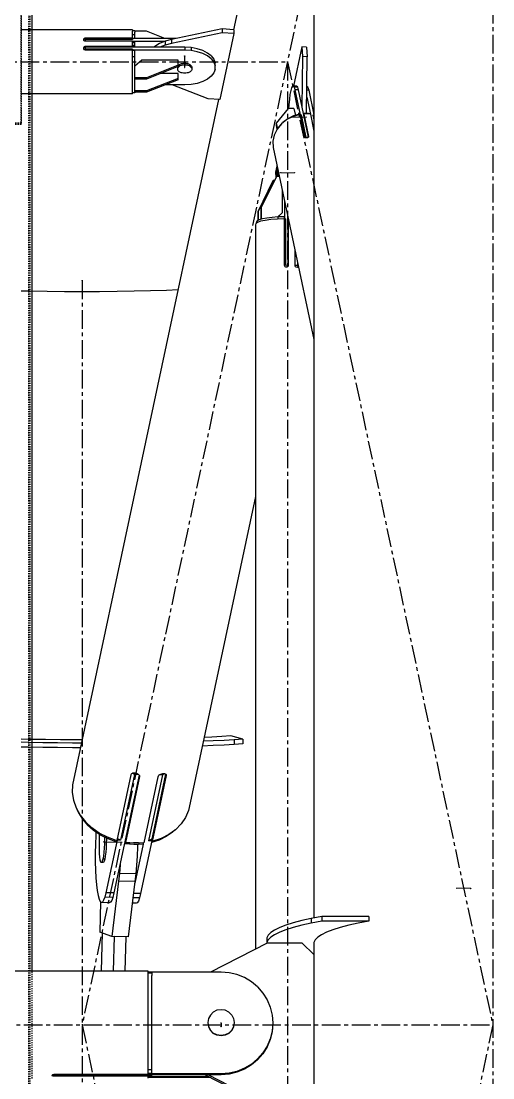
# Model space of a CAD drawing. Header units: millimetres. Extents: x 5143 to 30813, y 232 to 21408.
# Drawn here: x 12169 to 12370, y 16537.7 to 16987.6 of the extents above; entities that cross this region are included whole.
import ezdxf

# ---------------------------------------------------------------- set-up
doc = ezdxf.new("R2010")
doc.units = ezdxf.units.MM
doc.header["$LTSCALE"] = 0.25
for name, pattern in [('CENTER', [50.8, 31.75, -6.35, 6.35, -6.35]), ('XKITLINE00', [0]), ('XKITLINE02', [4, 2, -2])]:
    doc.linetypes.add(name, pattern=pattern)

msp = doc.modelspace()

# ---------------------------------------------------------------- linework, layer by layer
at = {"color": 8, "linetype": 'CENTER'}
for p, q in [((12370, 17654.86), (12370, 16010.75)), ((12370, 17380.27), (12195, 16560.27)), ((11927.5, 16970.27), (12282.5, 16970.27)), ((12238.7, 16967.8), (12238.7, 16972.75)), ((12282.5, 16970.27), (12282.5, 16150.27)), ((12282.5, 16970.27), (12370, 16560.27)), ((12284.53, 16946.86), (12290.48, 16946.73)), ((12279.52, 16923.15), (12285.47, 16923.02)), ((12195, 16877.2), (12195, 15209.12)), ((12204.15, 16638.16), (12219.02, 16637.83)), ((12360.58, 16618.29), (12354.63, 16618.42)), ((11840, 16560.28), (12370, 16560.27)), ((12195, 16560.27), (12370, 15740.27)), ((12254.2, 16561.06), (12254.2, 16559.49)), ((12370, 16560.27), (12282.5, 16150.27))]:
    msp.add_line(p, q, dxfattribs=at)
at = {"color": 8, "linetype": 'XKITLINE00'}
for p, q in [((12293.8, 17175.69), (12293.8, 16605.74)), ((12292.26, 17137.41), (12259.5, 16983.91)), ((12216.4, 16983.89), (12168.99, 16983.89)), ((12216.4, 16983.89), (12216.4, 16983.33)), ((12217.4, 16983.47), (12216.4, 16983.47)), ((12216.4, 16980.15), (12216.4, 16983.33)), ((12217.4, 16983.47), (12217.4, 16983.43)), ((12217.4, 16983.43), (12217.4, 16982.84)), ((12222.4, 16983.28), (12217.4, 16983.28)), ((12217.4, 16980.15), (12217.4, 16982.84)), ((12230.28, 16980.15), (12222.4, 16983.28)), ((12254.72, 16984.23), (12233.08, 16979.74)), ((12254.72, 16982.58), (12233.08, 16978.09)), ((12254.72, 16984.23), (12254.72, 16982.58)), ((12259.68, 16983.89), (12254.72, 16984.23)), ((12259.68, 16982.24), (12254.72, 16982.58)), ((12259.68, 16983.89), (12259.68, 16982.24)), ((12195.59, 16979.9), (12195.55, 16979.7)), ((12195.55, 16979.7), (12195.59, 16979.5)), ((12195.71, 16980.08), (12195.59, 16979.9)), ((12195.71, 16979.74), (12195.59, 16979.56)), ((12195.59, 16979.5), (12195.71, 16979.32)), ((12195.88, 16980.21), (12195.71, 16980.08)), ((12195.86, 16979.86), (12195.71, 16979.74)), ((12195.9, 16979.17), (12195.71, 16979.32)), ((12195.9, 16979.88), (12195.86, 16979.86)), ((12196.13, 16980.3), (12195.9, 16980.22)), ((12196.13, 16979.95), (12195.9, 16979.88)), ((12196.13, 16979.08), (12195.9, 16979.17)), ((12196.4, 16980.34), (12196.13, 16980.3)), ((12196.4, 16979.98), (12196.13, 16979.95)), ((12196.4, 16979.05), (12196.13, 16979.08)), ((12196.4, 16980.34), (12196.4, 16980)), ((12216.4, 16980.34), (12196.4, 16980.34)), ((12216.4, 16980), (12196.4, 16980)), ((12196.4, 16979.05), (12196.4, 16980)), ((12216.4, 16979.78), (12196.4, 16979.78)), ((12216.4, 16979.05), (12196.4, 16979.05)), ((12217.4, 16981.71), (12216.4, 16981.71)), ((12216.4, 16980.15), (12216.4, 16979.78)), ((12235.04, 16980.15), (12216.4, 16980.15)), ((12216.4, 16976.44), (12216.4, 16979.05)), ((12230.12, 16978.91), (12216.4, 16978.91)), ((12217.4, 16978.87), (12216.4, 16978.87)), ((12217.4, 16978.33), (12216.4, 16978.33)), ((12217.4, 16977.76), (12217.4, 16978.87)), ((12227.97, 16978.03), (12225.91, 16976.81)), ((12230.38, 16979.02), (12227.97, 16978.03)), ((12233.08, 16979.74), (12230.38, 16979.02)), ((12230.38, 16979.02), (12230.38, 16977.37)), ((12233.08, 16978.09), (12230.38, 16977.37)), ((12233.08, 16979.74), (12233.08, 16978.09)), ((12259.68, 16982.24), (12253.7, 16954.21)), ((12195.59, 16976.22), (12195.55, 16975.98)), ((12195.55, 16975.98), (12195.59, 16975.75)), ((12195.59, 16975.88), (12195.58, 16975.82)), ((12195.71, 16976.43), (12195.59, 16976.22)), ((12195.71, 16976.09), (12195.59, 16975.88)), ((12195.59, 16975.75), (12195.71, 16975.54)), ((12195.9, 16976.6), (12195.71, 16976.43)), ((12195.9, 16976.26), (12195.71, 16976.09)), ((12195.9, 16975.37), (12195.71, 16975.54)), ((12196.13, 16976.7), (12195.9, 16976.6)), ((12196.13, 16976.36), (12195.9, 16976.26)), ((12196.13, 16975.28), (12195.9, 16975.37)), ((12196.4, 16976.74), (12196.13, 16976.7)), ((12196.13, 16976.7), (12196.13, 16976.36)), ((12196.4, 16976.4), (12196.13, 16976.36)), ((12196.4, 16975.22), (12196.13, 16975.28)), ((12196.4, 16976.74), (12196.4, 16976.44)), ((12216.4, 16976.74), (12196.4, 16976.74)), ((12196.4, 16975.22), (12196.4, 16976.44)), ((12238.7, 16976.44), (12196.4, 16976.44)), ((12216.4, 16975.57), (12196.4, 16975.57)), ((12216.4, 16975.22), (12196.4, 16975.22)), ((12217.4, 16977.17), (12216.4, 16977.17)), ((12217.4, 16976.56), (12216.4, 16976.56)), ((12216.4, 16976.56), (12216.4, 16976.44)), ((12216.4, 16975.57), (12216.4, 16975.22)), ((12216.4, 16956.66), (12216.4, 16975.22)), ((12238.7, 16975.2), (12216.4, 16975.2)), ((12217.4, 16974.99), (12216.4, 16974.99)), ((12217.4, 16976.44), (12217.4, 16977.76)), ((12217.4, 16969.66), (12217.4, 16974.99)), ((12225.91, 16976.81), (12225.48, 16976.44)), ((12230.38, 16977.37), (12228.1, 16976.44)), ((12238.7, 16976.44), (12238.7, 16975.2)), ((12241.42, 16976.27), (12238.7, 16976.44)), ((12241.42, 16975.04), (12238.7, 16975.2)), ((12241.42, 16976.27), (12241.42, 16975.04)), ((12244.02, 16975.8), (12241.42, 16976.27)), ((12244.02, 16974.56), (12241.42, 16975.04)), ((12246.4, 16975.02), (12244.02, 16975.8)), ((12246.4, 16973.79), (12244.02, 16974.56)), ((12248.43, 16973.99), (12246.4, 16975.02)), ((12248.43, 16972.75), (12246.4, 16973.79)), ((12250.04, 16972.74), (12248.43, 16973.99)), ((12288.66, 16976.58), (12285.14, 16959.91)), ((12290.64, 16976.54), (12288.66, 16976.58)), ((12288.66, 16976.58), (12288.93, 16972.44)), ((12290.64, 16976.54), (12290.91, 16972.4)), ((12217.4, 16972.37), (12216.4, 16972.37)), ((12220.4, 16970.91), (12217.4, 16968.43)), ((12217.4, 16963.49), (12217.4, 16969.66)), ((12235.9, 16970.91), (12220.4, 16970.91)), ((12235.9, 16968.84), (12222.4, 16963.48)), ((12235.9, 16968.28), (12235.9, 16970.91)), ((12236.32, 16968.92), (12236.01, 16968.67)), ((12236.7, 16969.14), (12236.32, 16968.92)), ((12237.15, 16969.32), (12236.7, 16969.14)), ((12237.63, 16969.44), (12237.15, 16969.32)), ((12238.16, 16969.52), (12237.63, 16969.44)), ((12238.16, 16968.86), (12237.63, 16968.78)), ((12238.7, 16969.55), (12238.16, 16969.52)), ((12238.7, 16968.89), (12238.16, 16968.86)), ((12239.23, 16969.52), (12238.7, 16969.55)), ((12238.7, 16969.55), (12238.7, 16968.89)), ((12239.23, 16968.86), (12238.7, 16968.89)), ((12239.76, 16969.44), (12239.23, 16969.52)), ((12239.76, 16968.78), (12239.23, 16968.86)), ((12240.25, 16969.32), (12239.76, 16969.44)), ((12240.69, 16969.14), (12240.25, 16969.32)), ((12241.07, 16968.92), (12240.69, 16969.14)), ((12241.38, 16968.67), (12241.07, 16968.92)), ((12250.04, 16971.5), (12248.43, 16972.75)), ((12250.04, 16972.74), (12251.15, 16971.32)), ((12250.04, 16971.5), (12251.15, 16970.09)), ((12251.15, 16971.32), (12251.72, 16969.81)), ((12251.15, 16970.09), (12251.72, 16968.57)), ((12251.72, 16967.03), (12251.72, 16969.81)), ((12288.93, 16972.44), (12288.66, 16950.87)), ((12290.91, 16972.4), (12288.93, 16972.44)), ((12290.61, 16948.2), (12290.91, 16972.4)), ((12235.9, 16968.28), (12222.4, 16962.91)), ((12235.9, 16965.26), (12228.29, 16965.26)), ((12235.64, 16968.1), (12235.6, 16967.8)), ((12235.6, 16967.8), (12235.6, 16967.14)), ((12235.64, 16967.44), (12235.6, 16967.14)), ((12235.6, 16967.14), (12235.64, 16966.83)), ((12235.69, 16968.19), (12235.64, 16968.1)), ((12235.78, 16967.74), (12235.64, 16967.44)), ((12235.64, 16966.83), (12235.78, 16966.54)), ((12236.01, 16968.01), (12235.78, 16967.74)), ((12235.78, 16966.54), (12236.01, 16966.26)), ((12236.01, 16968.67), (12235.9, 16968.53)), ((12235.9, 16962.63), (12235.9, 16965.26)), ((12236.32, 16968.26), (12236.01, 16968.01)), ((12236.32, 16966.01), (12236.01, 16966.26)), ((12236.7, 16968.48), (12236.32, 16968.26)), ((12236.7, 16965.8), (12236.32, 16966.01)), ((12237.15, 16968.66), (12236.7, 16968.48)), ((12237.15, 16965.62), (12236.7, 16965.8)), ((12237.63, 16968.78), (12237.15, 16968.66)), ((12237.63, 16965.49), (12237.15, 16965.62)), ((12238.16, 16965.41), (12237.63, 16965.49)), ((12238.7, 16965.39), (12238.16, 16965.41)), ((12239.23, 16965.41), (12238.7, 16965.39)), ((12239.76, 16965.49), (12239.23, 16965.41)), ((12240.25, 16968.66), (12239.76, 16968.78)), ((12240.25, 16965.62), (12239.76, 16965.49)), ((12240.69, 16968.48), (12240.25, 16968.66)), ((12240.69, 16965.8), (12240.25, 16965.62)), ((12241.07, 16968.26), (12240.69, 16968.48)), ((12241.07, 16966.01), (12240.69, 16965.8)), ((12241.38, 16968.01), (12241.07, 16968.26)), ((12241.38, 16966.26), (12241.07, 16966.01)), ((12241.38, 16968.67), (12241.61, 16968.4)), ((12241.38, 16968.01), (12241.61, 16967.74)), ((12241.61, 16966.54), (12241.38, 16966.26)), ((12241.61, 16968.4), (12241.75, 16968.1)), ((12241.61, 16967.74), (12241.75, 16967.44)), ((12241.75, 16966.83), (12241.61, 16966.54)), ((12241.75, 16968.1), (12241.8, 16967.8)), ((12241.75, 16967.44), (12241.8, 16967.14)), ((12241.8, 16967.14), (12241.75, 16966.83)), ((12241.8, 16967.8), (12241.8, 16967.14)), ((12251.15, 16965.51), (12250.04, 16964.1)), ((12251.72, 16967.03), (12251.15, 16965.51)), ((12217.4, 16963.49), (12217.4, 16963.48)), ((12217.4, 16963.48), (12217.4, 16963.45)), ((12222.4, 16963.48), (12217.4, 16963.48)), ((12217.4, 16957.29), (12217.4, 16963.45)), ((12217.55, 16962.91), (12217.4, 16962.78)), ((12222.4, 16962.91), (12217.4, 16962.91)), ((12222.4, 16963.48), (12222.4, 16962.91)), ((12235.9, 16963.19), (12222.4, 16957.83)), ((12235.9, 16962.63), (12222.4, 16957.27)), ((12238.7, 16960.4), (12230.28, 16960.4)), ((12248.73, 16954.54), (12233.31, 16960.4)), ((12241.42, 16960.56), (12238.7, 16960.4)), ((12244.02, 16961.04), (12241.42, 16960.56)), ((12246.4, 16961.81), (12244.02, 16961.04)), ((12248.43, 16962.85), (12246.4, 16961.81)), ((12250.04, 16964.1), (12248.43, 16962.85)), ((12284.6, 16959.85), (12284.24, 16959.22)), ((12284.95, 16959.92), (12284.6, 16959.85)), ((12286.44, 16959.88), (12284.95, 16959.92)), ((12284.95, 16959.92), (12285.29, 16959.41)), ((12286.44, 16959.88), (12286.77, 16959.38)), ((12216.4, 16956.66), (12168.99, 16956.66)), ((12217.4, 16957.08), (12216.4, 16957.08)), ((12222.4, 16957.83), (12217.4, 16957.83)), ((12217.4, 16957.29), (12217.4, 16957.27)), ((12217.4, 16957.27), (12217.4, 16957.08)), ((12222.4, 16957.27), (12217.4, 16957.27)), ((12222.4, 16957.83), (12222.4, 16957.27)), ((12283.58, 16956.39), (12283.31, 16954.31)), ((12283.9, 16958.05), (12283.58, 16956.39)), ((12284.24, 16959.22), (12283.9, 16958.05)), ((12286.77, 16959.38), (12285.29, 16959.41)), ((12285.29, 16959.41), (12285.59, 16958.35)), ((12287.07, 16958.32), (12285.59, 16958.35)), ((12285.59, 16958.35), (12287.87, 16947.66)), ((12286.77, 16959.38), (12287.07, 16958.32)), ((12287.07, 16958.32), (12291.39, 16938.1)), ((12291.54, 16958.22), (12290.74, 16958.24)), ((12291.23, 16959.28), (12290.75, 16959.29)), ((12290.9, 16959.78), (12290.76, 16959.79)), ((12290.9, 16959.78), (12291.23, 16959.28)), ((12291.23, 16959.28), (12291.54, 16958.22)), ((12291.54, 16958.22), (12293.8, 16947.64)), ((12253.17, 16954.24), (12190.89, 16662.44)), ((12253.7, 16954.21), (12248.73, 16954.54)), ((12283.09, 16951.91), (12283, 16950.39)), ((12283.31, 16954.31), (12283.09, 16951.91)), ((12290.7, 16955.2), (12292.26, 16947.91)), ((12282.78, 16950.4), (12277.72, 16944.07)), ((12284.91, 16947.02), (12282.21, 16945.65)), ((12285.04, 16947.21), (12282.62, 16946.03)), ((12285.26, 16950.34), (12282.78, 16950.4)), ((12287.79, 16947.82), (12284.91, 16947.02)), ((12287.65, 16947.95), (12285.04, 16947.21)), ((12285.04, 16947.21), (12285.07, 16947.07)), ((12285.26, 16950.34), (12285.88, 16947.45)), ((12287.65, 16947.95), (12287.68, 16947.8)), ((12287.79, 16947.82), (12289.83, 16938.23)), ((12287.87, 16947.66), (12287.86, 16947.5)), ((12288.32, 16947.65), (12287.87, 16947.66)), ((12288.32, 16947.65), (12287.87, 16947.44)), ((12288.32, 16947.65), (12290.37, 16938.06)), ((12289.34, 16947.99), (12289.28, 16947.99)), ((12289.36, 16948.17), (12289.32, 16947.78)), ((12290.06, 16948.2), (12289.36, 16948.17)), ((12289.36, 16948.17), (12289.46, 16947.69)), ((12289.46, 16947.69), (12289.43, 16947.3)), ((12289.49, 16947.97), (12289.44, 16947.44)), ((12289.44, 16947.44), (12291.43, 16938.13)), ((12290.89, 16948.08), (12289.49, 16947.97)), ((12289.49, 16947.97), (12291.53, 16938.38)), ((12290.75, 16948.21), (12290.06, 16948.2)), ((12290.06, 16948.2), (12290.1, 16948.02)), ((12291.45, 16948.17), (12290.75, 16948.21)), ((12292.26, 16947.91), (12290.89, 16948.08)), ((12292.14, 16948.11), (12291.45, 16948.17)), ((12291.45, 16948.17), (12291.48, 16948)), ((12292.14, 16948.11), (12292.18, 16947.92)), ((12292.26, 16947.91), (12293.8, 16940.73)), ((12293.69, 16950.16), (12293.26, 16950.17)), ((12293.37, 16947.54), (12293.8, 16945.55)), ((12293.8, 16947.53), (12293.37, 16947.54)), ((12293.8, 16947.3), (12293.37, 16947.54)), ((12293.8, 16950.07), (12293.69, 16950.16)), ((12293.8, 16947.78), (12293.79, 16947.68)), ((12277.72, 16944.07), (12277.64, 16943.19)), ((12277.64, 16943.19), (12278.01, 16941.44)), ((12277.72, 16944.07), (12278.22, 16941.74)), ((12279.89, 16943.8), (12278.07, 16941.57)), ((12278.77, 16942.54), (12278.5, 16942.09)), ((12279.74, 16943.62), (12278.77, 16942.54)), ((12282.21, 16945.65), (12279.89, 16943.8)), ((12280.5, 16944.45), (12279.96, 16943.85)), ((12282.62, 16946.03), (12280.5, 16944.45)), ((12276.84, 16939.06), (12276.25, 16936.4)), ((12278.07, 16941.57), (12276.84, 16939.06)), ((12289.83, 16938.23), (12289.92, 16938.13)), ((12290.05, 16938.02), (12289.92, 16938.13)), ((12290.25, 16937.94), (12290.05, 16938.02)), ((12290.37, 16938.06), (12290.18, 16937.97)), ((12290.5, 16937.9), (12290.25, 16937.94)), ((12291.28, 16938.04), (12290.37, 16938.06)), ((12290.77, 16937.9), (12290.5, 16937.9)), ((12291.03, 16937.94), (12290.77, 16937.9)), ((12291.25, 16938.02), (12291.03, 16937.94)), ((12291.42, 16938.13), (12291.25, 16938.02)), ((12291.38, 16938.33), (12291.37, 16938.19)), ((12291.52, 16938.25), (12291.42, 16938.13)), ((12291.53, 16938.38), (12291.52, 16938.25)), ((12276.25, 16936.4), (12276.35, 16933.73)), ((12276.35, 16933.73), (12293.8, 16851.98)), ((12277.94, 16925.85), (12277.4, 16923.31)), ((12277.95, 16926.21), (12277.85, 16923.71)), ((12278.38, 16924.23), (12278.35, 16923.73)), ((12276.33, 16919.53), (12269.88, 16906.36)), ((12276.46, 16919.7), (12270.01, 16906.53)), ((12277.63, 16921.19), (12271.18, 16908.02)), ((12277.76, 16921.36), (12271.31, 16908.19)), ((12276.46, 16919.7), (12276.33, 16919.53)), ((12276.89, 16919.69), (12276.46, 16919.7)), ((12277.4, 16923.31), (12277.55, 16921.03)), ((12277.76, 16921.36), (12277.63, 16921.19)), ((12279, 16921.33), (12277.76, 16921.36)), ((12277.85, 16923.71), (12277.82, 16921.36)), ((12278.33, 16923.19), (12278.32, 16922.65)), ((12278.32, 16922.65), (12278.33, 16922.13)), ((12278.35, 16923.73), (12278.33, 16923.19)), ((12278.33, 16922.13), (12278.35, 16921.64)), ((12278.35, 16921.64), (12278.37, 16921.34)), ((12280.24, 16915.51), (12280.24, 16906.02)), ((12281.23, 16910.87), (12281.23, 16903.34)), ((12270.01, 16906.53), (12269.88, 16906.36)), ((12269.88, 16906.36), (12269.88, 16902.73)), ((12270.01, 16906.53), (12270.01, 16902.79)), ((12271.31, 16908.19), (12271.18, 16908.02)), ((12271.18, 16908.02), (12271.18, 16903.22)), ((12271.31, 16908.19), (12271.31, 16903.26)), ((12280.24, 16906.02), (12278.36, 16904.19)), ((12280.24, 16906.02), (12280.11, 16905.86)), ((12268.96, 16901.4), (12268.91, 16900.88)), ((12269.7, 16901.89), (12268.96, 16901.4)), ((12269.6, 16902.6), (12269.25, 16902.15)), ((12269.25, 16902.15), (12269.25, 16901.59)), ((12270.5, 16903.03), (12269.6, 16902.6)), ((12271.07, 16902.35), (12269.7, 16901.89)), ((12271.31, 16903.25), (12270.5, 16903.03)), ((12273.02, 16902.75), (12271.07, 16902.35)), ((12271.33, 16903.26), (12271.31, 16903.26)), ((12271.31, 16903.26), (12271.31, 16903.25)), ((12271.9, 16903.42), (12271.33, 16903.26)), ((12273.74, 16903.75), (12271.9, 16903.42)), ((12275.45, 16903.06), (12273.02, 16902.75)), ((12275.96, 16904.02), (12273.74, 16903.75)), ((12278.23, 16903.27), (12275.45, 16903.06)), ((12278.44, 16904.2), (12275.96, 16904.02)), ((12281.15, 16903.37), (12278.23, 16903.27)), ((12280.11, 16905.86), (12278.4, 16904.19)), ((12281.1, 16904.29), (12278.44, 16904.2)), ((12278.44, 16904.2), (12278.44, 16903.28)), ((12278.93, 16904.36), (12278.78, 16904.21)), ((12278.93, 16904.36), (12278.82, 16904.21)), ((12278.93, 16904.72), (12278.93, 16904.36)), ((12281.1, 16904.29), (12281.1, 16903.37)), ((12281.15, 16903.37), (12281.15, 16883.66)), ((12281.23, 16903.34), (12281.19, 16903.3)), ((12281.68, 16903.33), (12281.19, 16903.3)), ((12281.19, 16903.3), (12281.19, 16883.58)), ((12281.68, 16903.33), (12281.23, 16903.34)), ((12281.68, 16903.33), (12281.68, 16883.61)), ((12282.71, 16903.9), (12282.71, 16883.59)), ((12282.82, 16903.32), (12282.71, 16903.18)), ((12282.84, 16903.33), (12282.79, 16903.27)), ((12282.79, 16903.27), (12282.79, 16883.55)), ((12282.87, 16903.2), (12282.87, 16883.65)), ((12268.91, 16900.88), (12268.91, 16592.58)), ((12282.79, 16899.67), (12282.71, 16899.58)), ((12285.64, 16890.19), (12285.64, 16883.59)), ((12285.69, 16889.96), (12285.69, 16883.52)), ((12281.15, 16883.66), (12281.22, 16883.4)), ((12281.19, 16883.58), (12281.18, 16883.56)), ((12281.68, 16883.61), (12281.19, 16883.58)), ((12281.22, 16883.4), (12281.32, 16883.17)), ((12282.71, 16883.59), (12281.68, 16883.61)), ((12282.71, 16883.59), (12282.12, 16882.83)), ((12282.82, 16883.39), (12282.7, 16883.16)), ((12282.79, 16883.55), (12282.75, 16883.29)), ((12282.82, 16883.39), (12282.75, 16883.29)), ((12282.87, 16883.65), (12282.79, 16883.55)), ((12282.87, 16883.65), (12282.82, 16883.39)), ((12285.64, 16883.59), (12285.68, 16883.33)), ((12285.69, 16883.52), (12285.66, 16883.48)), ((12286.73, 16883.5), (12285.69, 16883.52)), ((12287.09, 16883.39), (12286.58, 16882.73)), ((12286.73, 16885.09), (12286.73, 16883.5)), ((12287.08, 16883.46), (12286.73, 16883.5)), ((12281.51, 16882.98), (12281.32, 16883.17)), ((12281.75, 16882.86), (12281.51, 16882.98)), ((12282.01, 16882.82), (12281.75, 16882.86)), ((12282.27, 16882.86), (12282.01, 16882.82)), ((12282.2, 16882.94), (12282.2, 16882.85)), ((12282.51, 16882.98), (12282.27, 16882.86)), ((12282.28, 16883.03), (12282.28, 16882.86)), ((12282.7, 16883.16), (12282.51, 16882.98)), ((12282.75, 16883.29), (12282.65, 16883.11)), ((12285.68, 16883.33), (12285.8, 16883.09)), ((12285.8, 16883.09), (12285.98, 16882.9)), ((12286.21, 16882.77), (12285.98, 16882.9)), ((12286.47, 16882.72), (12286.21, 16882.77)), ((12286.73, 16882.75), (12286.47, 16882.72)), ((12286.96, 16882.86), (12286.73, 16882.75)), ((12287.14, 16883.04), (12286.96, 16882.86)), ((12287.15, 16883.11), (12287.09, 16882.98)), ((12287.16, 16883.07), (12287.14, 16883.04)), ((12172.88, 16872.58), (12168.99, 16872.67)), ((12172.88, 16872.58), (12168.99, 16872.67)), ((12180.13, 16872.46), (12172.88, 16872.58)), ((12180.13, 16872.46), (12172.88, 16872.58)), ((12187.53, 16872.39), (12180.13, 16872.46)), ((12187.53, 16872.39), (12180.13, 16872.46)), ((12195, 16872.37), (12187.53, 16872.39)), ((12195, 16872.37), (12187.53, 16872.39)), ((12202.46, 16872.39), (12195, 16872.37)), ((12202.46, 16872.39), (12195, 16872.37)), ((12209.86, 16872.46), (12202.46, 16872.39)), ((12209.86, 16872.46), (12202.46, 16872.39)), ((12217.12, 16872.58), (12209.86, 16872.46)), ((12217.12, 16872.58), (12209.86, 16872.46)), ((12224.16, 16872.74), (12217.12, 16872.58)), ((12224.16, 16872.74), (12217.12, 16872.58)), ((12230.92, 16872.94), (12224.16, 16872.74)), ((12230.92, 16872.94), (12224.16, 16872.74)), ((12235.86, 16873.13), (12230.92, 16872.94)), ((12235.86, 16873.13), (12230.92, 16872.94)), ((12268.91, 16785.21), (12241.07, 16654.76)), ((12173.07, 16681.79), (12168.99, 16681.85)), ((12179.33, 16681.71), (12173.07, 16681.79)), ((12185.71, 16681.66), (12179.33, 16681.71)), ((12192.15, 16681.63), (12185.71, 16681.66)), ((12194.99, 16681.63), (12192.15, 16681.63)), ((12250.82, 16681.14), (12246.63, 16680.97)), ((12250.26, 16682.77), (12246.98, 16682.62)), ((12254.52, 16683), (12250.26, 16682.77)), ((12255.47, 16681.35), (12250.82, 16681.14)), ((12258.34, 16683.25), (12254.52, 16683)), ((12259.73, 16681.58), (12255.47, 16681.35)), ((12263.55, 16681.83), (12258.34, 16683.25)), ((12263.55, 16681.83), (12259.73, 16681.58)), ((12259.73, 16681.58), (12259.73, 16679.59)), ((12263.55, 16681.83), (12263.55, 16679.84)), ((12172.17, 16680.47), (12168.99, 16680.54)), ((12172.17, 16678.47), (12168.99, 16678.54)), ((12178.27, 16680.37), (12172.17, 16680.47)), ((12178.27, 16678.37), (12172.17, 16678.47)), ((12184.54, 16680.29), (12178.27, 16680.37)), ((12184.54, 16678.29), (12178.27, 16678.37)), ((12190.91, 16680.24), (12184.54, 16680.29)), ((12190.91, 16678.24), (12184.54, 16678.29)), ((12194.69, 16680.23), (12190.91, 16680.24)), ((12194.26, 16678.23), (12190.91, 16678.24)), ((12250.82, 16679.14), (12246.2, 16678.96)), ((12255.47, 16679.35), (12250.82, 16679.14)), ((12259.73, 16679.59), (12255.47, 16679.35)), ((12263.55, 16679.84), (12259.73, 16679.59)), ((12217.01, 16667.47), (12216.63, 16667.42)), ((12217.41, 16667.46), (12217.01, 16667.47)), ((12217.83, 16667.39), (12217.41, 16667.46)), ((12219.26, 16666.61), (12208.54, 16616.4)), ((12215.75, 16666.76), (12209.77, 16638.73)), ((12217.3, 16666.91), (12211.32, 16638.87)), ((12219.31, 16666.53), (12213.42, 16638.91)), ((12219.47, 16665.96), (12213.49, 16637.92)), ((12215.85, 16666.98), (12215.75, 16666.76)), ((12216.03, 16667.17), (12215.85, 16666.98)), ((12216.3, 16667.32), (12216.03, 16667.17)), ((12216.63, 16667.42), (12216.3, 16667.32)), ((12217.3, 16666.91), (12216.39, 16667.35)), ((12218.99, 16666.87), (12217.3, 16666.91)), ((12218.24, 16667.27), (12217.83, 16667.39)), ((12218.62, 16667.11), (12218.24, 16667.27)), ((12218.94, 16666.91), (12218.62, 16667.11)), ((12219.2, 16666.68), (12218.94, 16666.91)), ((12219.2, 16666.68), (12219.38, 16666.44)), ((12219.38, 16666.44), (12219.45, 16666.24)), ((12219.45, 16666.24), (12219.47, 16666.19)), ((12219.45, 16666.22), (12219.47, 16665.96)), ((12219.47, 16666.19), (12219.47, 16665.96)), ((12227.2, 16665.78), (12221.22, 16637.75)), ((12229.25, 16666.64), (12223.27, 16638.6)), ((12230.59, 16666.98), (12224.68, 16639.28)), ((12230.64, 16666.93), (12224.77, 16639.41)), ((12230.82, 16666.43), (12224.84, 16638.39)), ((12227.3, 16666.02), (12227.2, 16665.78)), ((12227.33, 16666.06), (12227.3, 16666.02)), ((12227.48, 16666.26), (12227.33, 16666.06)), ((12227.74, 16666.49), (12227.48, 16666.26)), ((12228.06, 16666.71), (12227.74, 16666.49)), ((12229.25, 16666.64), (12228, 16666.67)), ((12228.43, 16666.89), (12228.06, 16666.71)), ((12228.83, 16667.04), (12228.43, 16666.89)), ((12229.23, 16667.14), (12228.83, 16667.04)), ((12229.63, 16667.18), (12229.23, 16667.14)), ((12230.27, 16667.12), (12229.25, 16666.64)), ((12230, 16667.18), (12229.63, 16667.18)), ((12230.31, 16667.12), (12230, 16667.18)), ((12230.56, 16667), (12230.31, 16667.12)), ((12230.74, 16666.85), (12230.56, 16667)), ((12230.74, 16666.85), (12230.83, 16666.65)), ((12230.8, 16666.7), (12230.82, 16666.43)), ((12230.83, 16666.65), (12230.82, 16666.43)), ((12190.89, 16662.44), (12190.8, 16659.16)), ((12190.8, 16659.16), (12191.33, 16655.87)), ((12191.33, 16655.87), (12192.46, 16652.64)), ((12241.07, 16654.76), (12240.36, 16651.57)), ((12241.07, 16654.92), (12241.07, 16654.76)), ((12192.46, 16652.64), (12194.18, 16649.56)), ((12192.74, 16652.13), (12193.4, 16650.59)), ((12193.4, 16650.59), (12195.14, 16647.83)), ((12194.18, 16649.56), (12196.43, 16646.7)), ((12240.36, 16651.57), (12239.05, 16648.56)), ((12195.14, 16647.83), (12197.32, 16645.28)), ((12199.16, 16644.13), (12196.43, 16646.7)), ((12199.91, 16642.99), (12197.32, 16645.28)), ((12237.17, 16645.79), (12234.77, 16643.34)), ((12239.05, 16648.56), (12237.17, 16645.79)), ((12202.3, 16641.92), (12199.16, 16644.13)), ((12202.85, 16641.02), (12199.91, 16642.99)), ((12200.8, 16640.87), (12200.66, 16637.13)), ((12200.88, 16642.34), (12200.8, 16640.87)), ((12202.32, 16640.81), (12202.22, 16638.86)), ((12205.79, 16640.12), (12202.3, 16641.92)), ((12202.36, 16641.35), (12202.32, 16640.81)), ((12206.06, 16639.41), (12202.85, 16641.02)), ((12231.9, 16641.26), (12228.65, 16639.62)), ((12233.53, 16642.24), (12230.85, 16640.4)), ((12234.77, 16643.34), (12231.9, 16641.26)), ((12234.44, 16643.1), (12233.53, 16642.24)), ((12200.66, 16637.13), (12200.6, 16633.36)), ((12202.22, 16638.86), (12202.19, 16636.88)), ((12202.19, 16636.88), (12202.21, 16634.97)), ((12204.48, 16637.49), (12204.39, 16635.54)), ((12204.52, 16639.47), (12204.48, 16637.49)), ((12204.51, 16640.19), (12204.52, 16639.47)), ((12209.86, 16638.9), (12205.07, 16616.47)), ((12205.28, 16637.47), (12205.19, 16635.53)), ((12205.31, 16639.45), (12205.28, 16637.47)), ((12205.31, 16639.79), (12205.31, 16639.45)), ((12209.52, 16638.78), (12205.79, 16640.12)), ((12206.18, 16639.98), (12206.06, 16639.41)), ((12209.49, 16638.2), (12206.06, 16639.41)), ((12209.61, 16638.76), (12209.49, 16638.2)), ((12209.77, 16638.73), (12209.52, 16638.78)), ((12209.85, 16639.08), (12209.86, 16638.9)), ((12211.32, 16638.87), (12209.86, 16638.9)), ((12211.32, 16638.87), (12209.94, 16639.54)), ((12213.16, 16638.06), (12213.21, 16637.38)), ((12213.45, 16638.5), (12213.21, 16637.38)), ((12215.15, 16637.14), (12213.21, 16637.38)), ((12213.4, 16639.18), (12213.45, 16638.5)), ((12213.42, 16638.91), (12213.49, 16637.92)), ((12217.37, 16637.58), (12213.49, 16637.92)), ((12215.28, 16637.76), (12215.15, 16637.14)), ((12217.09, 16637.04), (12215.15, 16637.14)), ((12219.03, 16637.06), (12217.09, 16637.04)), ((12221.22, 16637.75), (12217.37, 16637.58)), ((12220.95, 16637.21), (12217.4, 16620.58)), ((12218.54, 16636.03), (12218.38, 16632.06)), ((12218.56, 16637.05), (12218.54, 16636.03)), ((12219.15, 16637.66), (12219.03, 16637.06)), ((12220.94, 16637.21), (12219.03, 16637.06)), ((12224.73, 16638.57), (12219.94, 16616.14)), ((12221.05, 16637.74), (12220.94, 16637.21)), ((12224.68, 16639.28), (12223.27, 16638.6)), ((12224.73, 16638.57), (12223.27, 16638.6)), ((12227.84, 16638.93), (12224.58, 16637.87)), ((12224.68, 16639.28), (12224.73, 16638.57)), ((12224.8, 16638.98), (12224.72, 16638.63)), ((12224.76, 16639.63), (12224.8, 16638.98)), ((12224.77, 16639.41), (12224.84, 16638.39)), ((12225.08, 16638.43), (12224.84, 16638.39)), ((12228.65, 16639.62), (12225.08, 16638.43)), ((12230.85, 16640.4), (12227.84, 16638.93)), ((12227.93, 16639.38), (12227.84, 16638.93)), ((12200.6, 16633.36), (12200.62, 16629.68)), ((12202.21, 16634.97), (12202.29, 16633.21)), ((12202.29, 16633.21), (12202.43, 16631.71)), ((12202.43, 16631.71), (12202.61, 16630.53)), ((12204.06, 16632.14), (12203.84, 16630.85)), ((12204.25, 16633.73), (12204.06, 16632.14)), ((12204.39, 16635.54), (12204.25, 16633.73)), ((12204.85, 16632.12), (12204.63, 16630.83)), ((12205.04, 16633.71), (12204.85, 16632.12)), ((12205.19, 16635.53), (12205.04, 16633.71)), ((12218.38, 16632.06), (12218.14, 16628.22)), ((12200.62, 16629.68), (12200.72, 16626.15)), ((12202.61, 16630.53), (12202.83, 16629.73)), ((12202.83, 16629.73), (12203.07, 16629.36)), ((12203.33, 16629.42), (12203.07, 16629.36)), ((12203.87, 16629.34), (12203.07, 16629.36)), ((12203.59, 16629.93), (12203.33, 16629.42)), ((12203.84, 16630.85), (12203.59, 16629.93)), ((12204.63, 16630.83), (12203.84, 16630.85)), ((12204.12, 16629.41), (12203.87, 16629.34)), ((12204.38, 16629.91), (12204.12, 16629.41)), ((12204.63, 16630.83), (12204.38, 16629.91)), ((12211.2, 16628.38), (12210.9, 16624.75)), ((12211.25, 16629.08), (12211.2, 16628.38)), ((12218.14, 16628.22), (12217.84, 16624.59)), ((12200.72, 16626.15), (12200.89, 16622.88)), ((12200.89, 16622.88), (12201.13, 16619.94)), ((12210.9, 16624.75), (12210.54, 16621.41)), ((12217.84, 16624.59), (12210.9, 16624.75)), ((12217.84, 16624.59), (12217.48, 16621.25)), ((12201.13, 16619.94), (12201.43, 16617.4)), ((12210.54, 16621.41), (12207.67, 16597.88)), ((12217.48, 16621.25), (12210.54, 16621.41)), ((12217.48, 16621.25), (12214.61, 16597.72)), ((12201.43, 16617.4), (12201.79, 16615.33)), ((12201.79, 16615.33), (12202.21, 16613.77)), ((12202.21, 16613.77), (12202.66, 16612.78)), ((12204.6, 16614.61), (12204.12, 16613.29)), ((12205.07, 16616.47), (12204.6, 16614.61)), ((12208.07, 16614.53), (12204.6, 16614.61)), ((12208.54, 16616.4), (12205.07, 16616.47)), ((12208.07, 16614.53), (12207.59, 16613.21)), ((12208.54, 16616.4), (12208.07, 16614.53)), ((12219.47, 16614.28), (12216.64, 16614.34)), ((12219.94, 16616.14), (12216.87, 16616.21)), ((12219.47, 16614.28), (12218.99, 16612.96)), ((12219.94, 16616.14), (12219.47, 16614.28)), ((12202.88, 16612.57), (12202.52, 16599.78)), ((12203.13, 16612.36), (12202.66, 16612.78)), ((12203.62, 16612.53), (12203.13, 16612.36)), ((12206.6, 16612.28), (12203.13, 16612.36)), ((12204.12, 16613.29), (12203.62, 16612.53)), ((12207.09, 16612.45), (12206.6, 16612.28)), ((12207.59, 16613.21), (12207.09, 16612.45)), ((12218, 16612.03), (12216.36, 16612.06)), ((12218.49, 16612.2), (12218, 16612.03)), ((12218.99, 16612.96), (12218.49, 16612.2)), ((12288.59, 16604.64), (12284.98, 16603.7)), ((12292.65, 16605.53), (12288.59, 16604.64)), ((12297.11, 16606.35), (12292.65, 16605.53)), ((12292.65, 16605.53), (12292.65, 16603.56)), ((12297.11, 16606.35), (12297.11, 16604.38)), ((12317.11, 16606.35), (12297.11, 16606.35)), ((12317.11, 16606.35), (12317.11, 16604.38)), ((12277.03, 16600.61), (12275.4, 16599.52)), ((12279.18, 16601.68), (12277.03, 16600.61)), ((12281.83, 16602.71), (12279.18, 16601.68)), ((12281.83, 16600.75), (12279.18, 16599.71)), ((12284.98, 16603.7), (12281.83, 16602.71)), ((12284.98, 16601.74), (12281.83, 16600.75)), ((12288.59, 16602.68), (12284.98, 16601.74)), ((12292.65, 16603.56), (12288.59, 16602.68)), ((12297.11, 16604.38), (12292.65, 16603.56)), ((12317.11, 16604.38), (12297.11, 16604.38)), ((12301.83, 16600.75), (12299.18, 16599.71)), ((12304.98, 16601.74), (12301.83, 16600.75)), ((12308.59, 16602.68), (12304.98, 16601.74)), ((12312.65, 16603.56), (12308.59, 16602.68)), ((12317.11, 16604.38), (12312.65, 16603.56)), ((12207.67, 16597.88), (12202.52, 16599.78)), ((12203.51, 16599.42), (12203.05, 16583.07)), ((12214.61, 16597.72), (12207.67, 16597.88)), ((12208.66, 16597.85), (12208.24, 16583.07)), ((12213.61, 16597.74), (12208.66, 16597.85)), ((12213.61, 16597.74), (12213.2, 16583.07)), ((12274.31, 16598.4), (12273.76, 16597.27)), ((12273.76, 16597.27), (12273.76, 16595.3)), ((12274.31, 16596.43), (12273.76, 16595.3)), ((12275.4, 16599.52), (12274.31, 16598.4)), ((12275.4, 16597.55), (12274.31, 16596.43)), ((12277.03, 16598.64), (12275.4, 16597.55)), ((12279.18, 16599.71), (12277.03, 16598.64)), ((12294.31, 16596.43), (12293.76, 16595.3)), ((12295.4, 16597.55), (12294.31, 16596.43)), ((12297.03, 16598.64), (12295.4, 16597.55)), ((12299.18, 16599.71), (12297.03, 16598.64)), ((12273.8, 16595.08), (12249.67, 16582.72)), ((12273.76, 16595.3), (12273.76, 16595.07)), ((12288.8, 16595.08), (12273.8, 16595.08)), ((12293.8, 16590.16), (12288.8, 16595.08)), ((12293.76, 16595.3), (12293.76, 16594.17)), ((12293.76, 16594.17), (12293.8, 16594.1)), ((12293.8, 16595.36), (12293.8, 16590.16)), ((12293.8, 16590.16), (12293.8, 16534.85)), ((12182.19, 16583.12), (12027.8, 16583.12)), ((12182.36, 16583.1), (12182.19, 16583.12)), ((12182.6, 16583.08), (12182.36, 16583.1)), ((12182.89, 16583.07), (12182.6, 16583.08)), ((12183.2, 16583.07), (12182.89, 16583.07)), ((12223.2, 16583.07), (12183.2, 16583.07)), ((12223.2, 16574.99), (12223.2, 16583.07)), ((12254.2, 16582.72), (12223.2, 16582.72)), ((12224.7, 16582.61), (12223.2, 16582.61)), ((12224.7, 16582.22), (12223.2, 16582.22)), ((12224.7, 16582.61), (12224.7, 16582.22)), ((12224.7, 16582.22), (12224.7, 16581.26)), ((12257.64, 16582.46), (12254.2, 16582.72)), ((12260.99, 16581.66), (12257.64, 16582.46)), ((12224.7, 16539.55), (12224.7, 16581.26)), ((12264.18, 16580.36), (12260.99, 16581.66)), ((12267.13, 16578.59), (12264.18, 16580.36)), ((12269.75, 16576.38), (12267.13, 16578.59)), ((12223.2, 16539.09), (12223.2, 16574.99)), ((12269.75, 16576.38), (12271.99, 16573.79)), ((12271.99, 16573.79), (12273.8, 16570.9)), ((12273.8, 16570.9), (12275.12, 16567.76)), ((12249.66, 16564.44), (12248.87, 16562.91)), ((12250.9, 16565.66), (12249.66, 16564.44)), ((12252.46, 16566.45), (12250.9, 16565.66)), ((12254.2, 16566.72), (12252.46, 16566.45)), ((12255.93, 16566.45), (12254.2, 16566.72)), ((12257.49, 16565.66), (12255.93, 16566.45)), ((12258.73, 16564.44), (12257.49, 16565.66)), ((12258.73, 16564.44), (12259.52, 16562.91)), ((12275.12, 16567.76), (12275.92, 16564.45)), ((12275.92, 16564.45), (12276.2, 16561.06)), ((12248.87, 16562.91), (12248.6, 16561.2)), ((12248.6, 16561.2), (12248.6, 16561.06)), ((12248.6, 16561.2), (12248.87, 16559.5)), ((12248.6, 16561.06), (12248.87, 16559.36)), ((12248.87, 16559.5), (12249.66, 16557.96)), ((12259.52, 16559.5), (12258.73, 16557.96)), ((12259.52, 16562.91), (12259.8, 16561.2)), ((12259.8, 16561.2), (12259.52, 16559.5)), ((12259.8, 16561.06), (12259.52, 16559.36)), ((12259.8, 16561.2), (12259.8, 16561.06)), ((12276.2, 16561.06), (12275.92, 16557.68)), ((12276.2, 16560.71), (12275.92, 16557.33)), ((12276.2, 16561.06), (12276.2, 16560.71)), ((12248.87, 16559.36), (12249.66, 16557.82)), ((12250.9, 16556.74), (12249.66, 16557.96)), ((12250.9, 16556.6), (12249.66, 16557.82)), ((12252.46, 16555.96), (12250.9, 16556.74)), ((12252.46, 16555.82), (12250.9, 16556.6)), ((12254.2, 16555.69), (12252.46, 16555.96)), ((12254.2, 16555.55), (12252.46, 16555.82)), ((12255.93, 16555.96), (12254.2, 16555.69)), ((12255.93, 16555.82), (12254.2, 16555.55)), ((12254.2, 16555.69), (12254.2, 16555.55)), ((12257.49, 16556.74), (12255.93, 16555.96)), ((12257.49, 16556.6), (12255.93, 16555.82)), ((12258.73, 16557.96), (12257.49, 16556.74)), ((12258.73, 16557.82), (12257.49, 16556.6)), ((12259.52, 16559.36), (12258.73, 16557.82)), ((12275.92, 16557.68), (12275.12, 16554.37)), ((12275.92, 16557.33), (12275.12, 16554.02)), ((12273.8, 16551.23), (12271.99, 16548.33)), ((12273.8, 16550.88), (12271.99, 16547.98)), ((12275.12, 16554.37), (12273.8, 16551.23)), ((12275.12, 16554.02), (12273.8, 16550.88)), ((12271.99, 16548.33), (12269.75, 16545.75)), ((12271.99, 16547.98), (12269.75, 16545.4)), ((12264.18, 16541.77), (12260.99, 16540.47)), ((12267.13, 16543.54), (12264.18, 16541.77)), ((12267.13, 16543.19), (12264.18, 16541.42)), ((12269.75, 16545.75), (12267.13, 16543.54)), ((12269.75, 16545.4), (12267.13, 16543.19)), ((12182.19, 16538.82), (12182.11, 16538.74)), ((12182.11, 16538.74), (12182.11, 16538.65)), ((12182.19, 16538.57), (12182.11, 16538.65)), ((12182.36, 16538.93), (12182.19, 16538.82)), ((12182.36, 16538.51), (12182.19, 16538.57)), ((12182.6, 16539.02), (12182.36, 16538.93)), ((12182.6, 16538.45), (12182.36, 16538.51)), ((12182.89, 16539.07), (12182.6, 16539.02)), ((12182.89, 16538.42), (12182.6, 16538.45)), ((12183.2, 16539.09), (12182.89, 16539.07)), ((12182.89, 16539.07), (12182.89, 16538.42)), ((12183.2, 16538.41), (12182.89, 16538.42)), ((12223.2, 16539.09), (12183.2, 16539.09)), ((12183.2, 16539.09), (12183.2, 16539.05)), ((12254.2, 16539.05), (12183.2, 16539.05)), ((12183.2, 16539.04), (12183.2, 16538.41)), ((12223.2, 16538.41), (12183.2, 16538.41)), ((12224.7, 16541.15), (12223.2, 16541.15)), ((12224.7, 16539.55), (12223.2, 16539.55)), ((12254.2, 16539.41), (12223.2, 16539.41)), ((12223.2, 16539.04), (12223.2, 16538.41)), ((12223.2, 16539.04), (12223.2, 16538.82)), ((12224.7, 16538.82), (12223.2, 16538.82)), ((12224.7, 16538.51), (12223.2, 16538.51)), ((12223.2, 16537.56), (12223.2, 16538.41)), ((12224.7, 16538.09), (12223.2, 16538.09)), ((12224.7, 16537.98), (12223.2, 16537.98)), ((12249.67, 16537.83), (12223.2, 16537.83)), ((12224.7, 16537.98), (12224.7, 16539.04)), ((12248.98, 16538.18), (12224.7, 16538.18)), ((12273.76, 16525.48), (12247.27, 16539.05)), ((12273.76, 16526.18), (12248.64, 16539.05)), ((12257.64, 16539.67), (12254.2, 16539.41)), ((12254.2, 16539.41), (12254.2, 16539.05)), ((12257.64, 16539.32), (12254.2, 16539.05)), ((12260.99, 16540.47), (12257.64, 16539.67)), ((12260.99, 16540.11), (12257.64, 16539.32)), ((12257.64, 16539.67), (12257.64, 16539.32)), ((12264.18, 16541.42), (12260.99, 16540.11))]:
    msp.add_line(p, q, dxfattribs=at)
at = {"color": 3, "linetype": 'XKITLINE02'}
for p, q in [((12172.31, 16090.06), (12172.31, 17150.18)), ((12172.84, 16090.12), (12172.84, 17150.24)), ((12168.99, 16943.49), (12168.99, 17039.65)), ((12168.99, 17039.65), (12168.99, 16944.08)), ((12168.99, 16943.49), (12160.99, 16943.49)), ((12168.99, 16944.08), (12161.79, 16944.08)), ((12173.69, 16537.43), (12173.69, 16583.12))]:
    msp.add_line(p, q, dxfattribs=at)
at = {"color": 7, "linetype": 'XKITLINE00'}
msp.add_line((12173.69, 16583.12), (12173.69, 17034.66), dxfattribs=at)
at = {"color": 8, "linetype": 'XKITLINE00'}
for centre in [(12238.7, 16972.75), (12282.5, 16970.27), (12282.5, 16970.27), (12282.5, 16970.27), (12238.7, 16967.8), (12284.53, 16946.86), (12290.48, 16946.73), (12279.52, 16923.15), (12285.47, 16923.02), (12195, 16877.2), (12204.15, 16638.16), (12219.02, 16637.83), (12354.63, 16618.42), (12360.58, 16618.29), (12195, 16560.27), (12195, 16560.27), (12254.2, 16561.06), (12254.2, 16559.49), (12370, 16560.27), (12370, 16560.27), (12370, 16560.27)]:
    msp.add_circle(centre, 0.05, dxfattribs=at)

doc.saveas('drawing.dxf')
